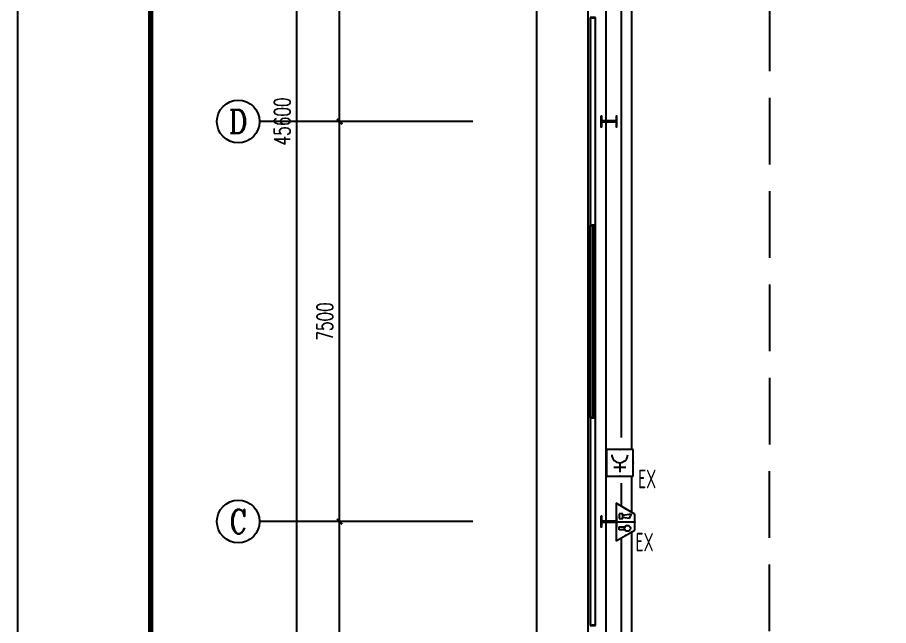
# Model space of a CAD drawing. Extents: x 4532298 to 10139194, y -639876 to -207028.
# Drawn here: x 5034369 to 5050702, y -329348 to -317948 of the extents above; entities that cross this region are included whole.
import ezdxf
from ezdxf.enums import TextEntityAlignment as Align

# ---------------------------------------------------------------- set-up
doc = ezdxf.new("R2010")
doc.units = 0
doc.header["$LTSCALE"] = 1000
doc.header["$MEASUREMENT"] = 0
doc.linetypes.add('DASH', pattern=[0.35, 0.25, -0.1])
doc.layers.get('0').update_dxf_attribs({"linetype": 'CONTINUOUS'})
doc.layers.get('Defpoints').update_dxf_attribs({"linetype": 'CONTINUOUS'})
for name, color, linetype in [('AXIS_TEXT', 7, 'CONTINUOUS'), ('EQUIP-消防', 3, 'CONTINUOUS'), ('PUB_TITLE', 4, 'CONTINUOUS'), ('WIRE-消防', 5, 'CONTINUOUS'), ('WIRE-照明', 1, 'CONTINUOUS'), ('建筑底图', 251, 'CONTINUOUS'), ('电气文字', 7, 'CONTINUOUS')]:
    doc.layers.add(name, color=color, linetype=linetype)
doc.styles.add('_TCH_AXIS', font='COMPLEX', dxfattribs={"bigfont": 'GBCBIG'})
doc.styles.add('_TCH_DIM_T3', font='SIMPLEX', dxfattribs={"width": 0.705882, "bigfont": 'GBCBIG'})
doc.styles.add('COMPLEX', font='COMPLEX')
doc.styles.add('sceie', font='sceie.shx', dxfattribs={"width": 0.7, "bigfont": 'sceic.shx'})
doc.styles.get("Standard").update_dxf_attribs({"font": 'GBENOR', "bigfont": 'GBCBIG'})
doc.dimstyles.new('_TCH_ARCH&&100', dxfattribs={"dimtxt": 297.5, "dimasz": 100, "dimexe": 250, "dimexo": 300, "dimgap": 126.25, "dimtad": 1, "dimdec": 0, "dimzin": 0, "dimdsep": 46, "dimtxsty": '_TCH_DIM_T3', "dimblk": 'ARCHTICK', "dimcen": 0.09, "dimclrt": 7, "dimazin": 2, "dimtfac": 1, "dimtdec": 0, "dimtix": 1, "dimtmove": 2, "dimatfit": 3, "dimfxl": 0, "dimtolj": 1, "dimtzin": 0, "dimarcsym": 0})

# ---------------------------------------------------------------- blocks, each defined once
blk = doc.blocks.new('_ArchTick')
at = {"color": 0, "linetype": 'ByBlock', "const_width": 0.4}
blk.add_lwpolyline([(-0.5, -0.5), (0.5, 0.5)], dxfattribs=at)
blk = doc.blocks.new('*D502')
at = {"layer": 'Defpoints', "color": 0, "transparency": 16777216}
for p in [(5039609, -297098), (5042909, -297098), (5042909, -342698)]:
    blk.add_point(p, dxfattribs=at)
at = {"layer": '建筑底图', "color": 0, "lineweight": -2, "transparency": 16777216}
for p, q in [((5042609, -297098), (5039359, -297098)), ((5039609, -342698), (5039609, -297098)), ((5042609, -342698), (5039359, -342698))]:
    blk.add_line(p, q, dxfattribs=at)
at = {"layer": '建筑底图', "color": 0, "lineweight": -2, "transparency": 16777216, "xscale": 100, "yscale": 100, "zscale": 100}
for p, rotation in [((5039609, -297098), 90), ((5039609, -342698), 270)]:
    blk.add_blockref('_ArchTick', p, dxfattribs=dict(at, rotation=rotation))
at = {"layer": '建筑底图', "color": 7, "transparency": 16777216, "insert": (5039334, -319898), "char_height": 297.5, "attachment_point": 5, "rotation": 90, "style": '_TCH_DIM_T3'}
blk.add_mtext('\\A1;45600', dxfattribs=at)
blk = doc.blocks.new('*D504')
at = {"layer": 'Defpoints', "color": 0, "transparency": 16777216}
for p in [(5040409, -327398), (5042909, -327398), (5042909, -334898)]:
    blk.add_point(p, dxfattribs=at)
at = {"layer": '建筑底图', "color": 0, "lineweight": -2, "transparency": 16777216}
for p, q in [((5042609, -327398), (5040159, -327398)), ((5040409, -334898), (5040409, -327398)), ((5042609, -334898), (5040159, -334898))]:
    blk.add_line(p, q, dxfattribs=at)
at = {"layer": '建筑底图', "color": 0, "lineweight": -2, "transparency": 16777216, "xscale": 100, "yscale": 100, "zscale": 100}
for p, rotation in [((5040409, -327398), 90), ((5040409, -334898), 270)]:
    blk.add_blockref('_ArchTick', p, dxfattribs=dict(at, rotation=rotation))
at = {"layer": '建筑底图', "color": 7, "transparency": 16777216, "insert": (5040134, -331148), "char_height": 297.5, "attachment_point": 5, "rotation": 90, "style": '_TCH_DIM_T3'}
blk.add_mtext('\\A1;7500', dxfattribs=at)
blk = doc.blocks.new('*D505')
at = {"layer": 'Defpoints', "color": 0, "transparency": 16777216}
for p in [(5040409, -319898), (5042909, -319898), (5042909, -327398)]:
    blk.add_point(p, dxfattribs=at)
at = {"layer": '建筑底图', "color": 0, "lineweight": -2, "transparency": 16777216}
for p, q in [((5042609, -319898), (5040159, -319898)), ((5040409, -327398), (5040409, -319898)), ((5042609, -327398), (5040159, -327398))]:
    blk.add_line(p, q, dxfattribs=at)
at = {"layer": '建筑底图', "color": 0, "lineweight": -2, "transparency": 16777216, "xscale": 100, "yscale": 100, "zscale": 100}
for p, rotation in [((5040409, -319898), 90), ((5040409, -327398), 270)]:
    blk.add_blockref('_ArchTick', p, dxfattribs=dict(at, rotation=rotation))
at = {"layer": '建筑底图', "color": 7, "transparency": 16777216, "insert": (5040134, -323648), "char_height": 297.5, "attachment_point": 5, "rotation": 90, "style": '_TCH_DIM_T3'}
blk.add_mtext('\\A1;7500', dxfattribs=at)
blk = doc.blocks.new('*D506')
at = {"layer": 'Defpoints', "color": 0, "transparency": 16777216}
for p in [(5040409, -312398), (5042909, -312398), (5042909, -319898)]:
    blk.add_point(p, dxfattribs=at)
at = {"layer": '建筑底图', "color": 0, "lineweight": -2, "transparency": 16777216}
for p, q in [((5042609, -312398), (5040159, -312398)), ((5040409, -319898), (5040409, -312398)), ((5042609, -319898), (5040159, -319898))]:
    blk.add_line(p, q, dxfattribs=at)
at = {"layer": '建筑底图', "color": 0, "lineweight": -2, "transparency": 16777216, "xscale": 100, "yscale": 100, "zscale": 100}
for p, rotation in [((5040409, -312398), 90), ((5040409, -319898), 270)]:
    blk.add_blockref('_ArchTick', p, dxfattribs=dict(at, rotation=rotation))
at = {"layer": '建筑底图', "color": 7, "transparency": 16777216, "insert": (5040134, -316148), "char_height": 297.5, "attachment_point": 5, "rotation": 90, "style": '_TCH_DIM_T3'}
blk.add_mtext('\\A1;7500', dxfattribs=at)
blk = doc.blocks.new('$TCHSYS$WIN2D')
for p, q in [((-0.5, 0.5), (0.5, 0.5)), ((-0.5, 0.5), (-0.5, -0.5)), ((0.5, 0.5), (0.5, -0.5)), ((0.5, 0.1667), (-0.5, 0.1667)), ((0.5, -0.1667), (-0.5, -0.1667)), ((-0.5, -0.5), (0.5, -0.5))]:
    blk.add_line(p, q)
blk = doc.blocks.new('_AXISO')
blk.add_circle((0, 0), 0.5)
at = {"layer": 'AXIS_TEXT', "style": 'COMPLEX', "width": 1.041667}
blk.add_attdef('A', text='', height=0.56, dxfattribs=at).set_placement((-0.25, -0.28), (0.25, -0.28), align=Align.FIT)
blk = doc.blocks.new('$equip$00002656')
for p, q in [((-0.5, 1), (-0.5, 0)), ((0.5, 1), (-0.5, 1)), ((0.5, 0), (0.5, 1)), ((-0.219, 0.331), (0.222, 0.331)), ((0, 0.5), (0, 0.15)), ((-0.5, 0), (0.5, 0))]:
    blk.add_line(p, q)
at = {"const_width": 0.04}
blk.add_lwpolyline([(-0.5, 1), (0.5, 1), (0.5, 0), (-0.5, 0), (-0.5, 1), (0.5, 1)], dxfattribs=at)
blk.add_arc((0, 0.8), 0.3, 180, 0)
for p in [(0, 1), (-0.5, 0.5), (0.5, 0.5), (0, 0)]:
    blk.add_point(p)
at = {"color": 7, "flags": 1}
for tag, height, p in [('B', 0.4, (0.762, 0.292)), ('A', 0.00002, (0, 0))]:
    blk.add_attdef(tag, text='', height=height, dxfattribs=at).set_placement(p, align=Align.MIDDLE_CENTER)
blk = doc.blocks.new('$equip$00002679')
for p, q in [((-0.3, 0.699), (-0.703, 0)), ((0.3, 0.699), (-0.3, 0.699)), ((0.3, 0.699), (-0.3, 0.699)), ((0, 0.699), (0, 0)), ((0.703, 0), (0.3, 0.699)), ((-0.264, 0.249), (-0.304, 0.569)), ((-0.304, 0.569), (-0.128, 0.489)), ((-0.128, 0.489), (-0.168, 0.249)), ((0.174, 0.11), (0.174, 0.338)), ((0.294, 0.338), (0.294, 0.11)), ((-0.703, 0), (0.703, 0)), ((-0.304, 0.249), (-0.304, 0.113)), ((-0.128, 0.249), (-0.304, 0.249)), ((-0.304, 0.113), (-0.128, 0.113)), ((-0.128, 0.113), (-0.128, 0.249)), ((0.294, 0.11), (0.174, 0.11))]:
    blk.add_line(p, q)
at = {"const_width": 0.04}
for points in [[(-0.299, 0.699), (0.301, 0.699), (0.703, 0), (-0.702, 0), (-0.299, 0.699), (0.301, 0.699)], [(-0.3, 0.699), (0.3, 0.699), (0.703, 0), (-0.703, 0), (-0.3, 0.699), (0.3, 0.699)]]:
    blk.add_lwpolyline(points, dxfattribs=at)
blk.add_circle((0.234, 0.43), 0.111)
for p in [(0, 0.699), (-0.501, 0.349), (0.502, 0.349), (0, 0)]:
    blk.add_point(p)
at = {"color": 7, "flags": 1}
for tag, height, p in [('B', 0.4, (0.961, 0.299)), ('A', 0.00002, (0, 0))]:
    blk.add_attdef(tag, text='', height=height, dxfattribs=at).set_placement(p, align=Align.MIDDLE_CENTER)

msp = doc.modelspace()

# ---------------------------------------------------------------- hatches: boundary and pattern name
at = {"layer": '建筑底图'}
for points in [[(5045209.2, -317948.3), (5045109.2, -317948.3), (5045139.2, -317978.3), (5045179.2, -317978.3)], [(5045109.2, -317948.3), (5045109.2, -321848.3), (5045139.2, -321818.3), (5045139.2, -317978.3)], [(5045209.2, -321848.3), (5045209.2, -317948.3), (5045179.2, -317978.3), (5045179.2, -321818.3)], [(5045593.2, -319908.3), (5045593.2, -319998.3), (5045609.2, -319998.3), (5045609.2, -319798.3), (5045593.2, -319798.3), (5045593.2, -319888.3), (5045325.2, -319888.3), (5045325.2, -319798.3), (5045309.2, -319798.3), (5045309.2, -319998.3), (5045325.2, -319998.3), (5045325.2, -319908.3)], [(5045109.2, -321848.3), (5045209.2, -321848.3), (5045179.2, -321818.3), (5045139.2, -321818.3)], [(5045209.2, -325448.3), (5045109.2, -325448.3), (5045139.2, -325478.3), (5045179.2, -325478.3)], [(5045109.2, -325448.3), (5045109.2, -329348.3), (5045139.2, -329318.3), (5045139.2, -325478.3)], [(5045209.2, -329348.3), (5045209.2, -325448.3), (5045179.2, -325478.3), (5045179.2, -329318.3)], [(5045593.2, -327408.3), (5045593.2, -327498.3), (5045609.2, -327498.3), (5045609.2, -327298.3), (5045593.2, -327298.3), (5045593.2, -327388.3), (5045325.2, -327388.3), (5045325.2, -327298.3), (5045309.2, -327298.3), (5045309.2, -327498.3), (5045325.2, -327498.3), (5045325.2, -327408.3)], [(5045109.2, -329348.3), (5045209.2, -329348.3), (5045179.2, -329318.3), (5045139.2, -329318.3)]]:
    msp.add_hatch(color=256, dxfattribs=at).paths.add_polyline_path(points)

# ---------------------------------------------------------------- linework, layer by layer
at = {"color": 2, "linetype": 'DASH', "ltscale": 5}
msp.add_line((5048467.7, -341705.8), (5048480.8, -298256.1), dxfattribs=at)
at = {"layer": 'PUB_TITLE', "color": 4}
msp.add_lwpolyline([(5034368.6, -350158.8), (5118468.6, -350158.8), (5118468.6, -290758.8), (5034368.6, -290758.8)], close=True, dxfattribs=at)
at = {"layer": 'PUB_TITLE', "color": 4, "const_width": 100}
msp.add_lwpolyline([(5036868.6, -349158.8), (5117468.6, -349158.8), (5117468.6, -291758.8), (5036868.6, -291758.8)], close=True, dxfattribs=at)
at = {"layer": 'WIRE-消防', "color": 5, "linetype": 'Continuous', "const_width": 35}
for points in [[(5045883.8, -312591.5), (5045883.8, -326044.9)], [(5045883.8, -326544.9), (5045883.8, -327224.6)], [(5045883.8, -327576.6), (5045883.8, -341537.6)]]:
    msp.add_lwpolyline(points, dxfattribs=at)
at = {"layer": 'WIRE-照明', "color": 1, "linetype": 'DASH', "const_width": 35}
for points in [[(5045691.7, -312702.2), (5045691.7, -325828)], [(5045691.7, -326675.1), (5045691.7, -327113.6)], [(5045691.7, -327702.9), (5045691.7, -341499.9)]]:
    msp.add_lwpolyline(points, dxfattribs=at)
at = {"layer": '建筑底图'}
for p, q in [((5045209.2, -317948.3), (5045109.2, -317948.3)), ((5045109.2, -317948.3), (5045109.2, -321848.3)), ((5045209.2, -321848.3), (5045209.2, -317948.3)), ((5042909.2, -319898.3), (5038909.2, -319898.3)), ((5045109.2, -321848.3), (5045209.2, -321848.3)), ((5045209.2, -325448.3), (5045109.2, -325448.3)), ((5045109.2, -325448.3), (5045109.2, -329348.3)), ((5045209.2, -329348.3), (5045209.2, -325448.3)), ((5042909.2, -327398.3), (5038909.2, -327398.3)), ((5045109.2, -329348.3), (5045209.2, -329348.3))]:
    msp.add_line(p, q, dxfattribs=at)
for points in [[(5047909.2, -343698.3), (5044109.2, -343698.3), (5044109.2, -296098.3), (5047909.2, -296098.3)], [(5048409.2, -342738.3), (5045069.2, -342738.3), (5045069.2, -297058.3), (5048409.2, -297058.3)], [(5048409.2, -342398.3), (5045409.2, -342398.3), (5045409.2, -297398.3), (5048409.2, -297398.3)]]:
    msp.add_lwpolyline(points, dxfattribs=at)
for points in [[(5045309.2, -319798.3), (5045309.2, -319998.3), (5045325.2, -319998.3), (5045325.2, -319908.3), (5045593.2, -319908.3), (5045593.2, -319998.3), (5045609.2, -319998.3), (5045609.2, -319798.3), (5045593.2, -319798.3), (5045593.2, -319888.3), (5045325.2, -319888.3), (5045325.2, -319798.3)], [(5045309.2, -327298.3), (5045309.2, -327498.3), (5045325.2, -327498.3), (5045325.2, -327408.3), (5045593.2, -327408.3), (5045593.2, -327498.3), (5045609.2, -327498.3), (5045609.2, -327298.3), (5045593.2, -327298.3), (5045593.2, -327388.3), (5045325.2, -327388.3), (5045325.2, -327298.3)]]:
    msp.add_lwpolyline(points, close=True, dxfattribs=at)

# ---------------------------------------------------------------- block references
at = {"layer": 'EQUIP-消防', "color": 1, "xscale": 500, "yscale": 500, "zscale": 500}
msp.add_blockref('$equip$00002656', (5045662.1, -326544.9), dxfattribs=at)
at = {"layer": 'EQUIP-消防', "xscale": 500, "yscale": 500, "zscale": 500, "rotation": 270}
msp.add_blockref('$equip$00002679', (5045593.2, -327408.2), dxfattribs=at)
at = {"layer": '建筑底图'}
ref = msp.add_blockref('_AXISO', (5038509.2, -319898.3), dxfattribs=dict(at, xscale=800, yscale=800, zscale=800))
ref.add_attrib('A', 'D', dxfattribs={"layer": 'AXIS_TEXT', "color": 0, "height": 435.3, "style": '_TCH_AXIS'}).set_placement((5038333, -320115.9), (5038685.4, -320115.9), align=Align.FIT)
at = {"layer": '建筑底图', "xscale": 3600, "yscale": -100, "zscale": 3600, "rotation": 90}
msp.add_blockref('$TCHSYS$WIN2D', (5045159.2, -323648.3), dxfattribs=at)
at = {"layer": '建筑底图'}
ref = msp.add_blockref('_AXISO', (5038509.2, -327398.3), dxfattribs=dict(at, xscale=800, yscale=800, zscale=800))
ref.add_attrib('A', 'C', dxfattribs={"layer": 'AXIS_TEXT', "color": 0, "height": 455.7, "style": '_TCH_AXIS'}).set_placement((5038346.5, -327626.2), (5038672, -327626.2), align=Align.FIT)

# ---------------------------------------------------------------- texts
at = {"layer": '电气文字', "style": 'sceie', "width": 0.7}
for p in [(5046007.4, -326775.6), (5045959.2, -327958.9)]:
    msp.add_text('EX', height=350, dxfattribs=at).set_placement(p)

# ---------------------------------------------------------------- dimensions: what is measured, and where the dimension line sits
at = {"layer": '建筑底图'}
for p1, p2, distance, picture, middle in [((5042909.2, -342698.3), (5042909.2, -297098.3), 3300, '*D502', (5039334.2, -319898.3)), ((5042909.2, -319898.3), (5042909.2, -312398.3), 2500, '*D506', (5040134.2, -316148.3)), ((5042909.2, -327398.3), (5042909.2, -319898.3), 2500, '*D505', (5040134.2, -323648.3)), ((5042909.2, -334898.3), (5042909.2, -327398.3), 2500, '*D504', (5040134.2, -331148.3))]:
    dim = msp.add_aligned_dim(p1=p1, p2=p2, distance=distance, dimstyle='_TCH_ARCH&&100', dxfattribs=at)
    dim.commit()
    dim.dimension.update_dxf_attribs({"geometry": picture, "text_midpoint": middle})

doc.saveas('drawing.dxf')
